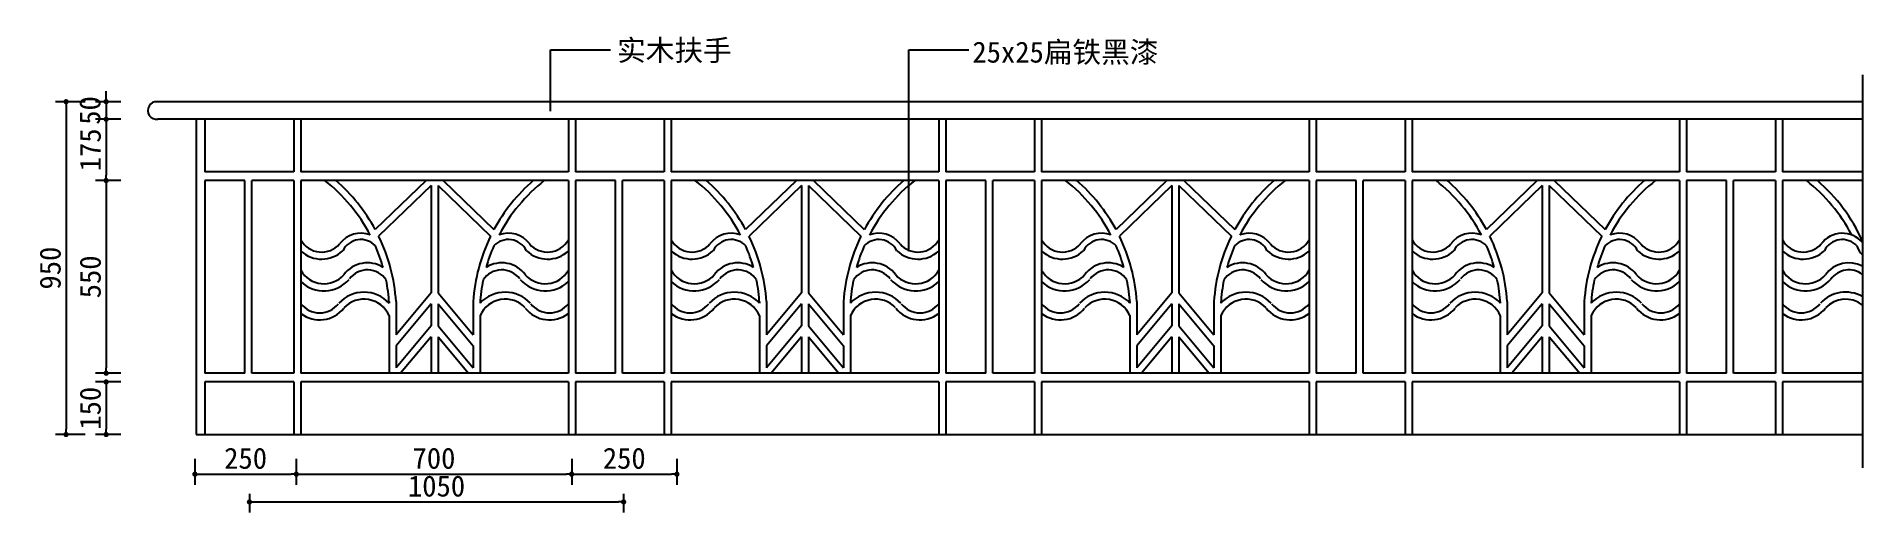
# Model space of a CAD drawing. Extents: x 47 to 5262, y 2064 to 3422.
import ezdxf

# ---------------------------------------------------------------- set-up
doc = ezdxf.new("R2010")
doc.units = 0
doc.header["$LTSCALE"] = 0.85
doc.header["$MEASUREMENT"] = 0
doc.header["$PDMODE"] = 3
doc.header["$PDSIZE"] = 15
doc.layers.get('0').update_dxf_attribs({"color": 3, "linetype": 'CONTINUOUS'})
doc.layers.get('DEFPOINTS').update_dxf_attribs({"linetype": 'CONTINUOUS'})
for name, color, linetype in [('3', 3, 'CONTINUOUS'), ('4', 4, 'CONTINUOUS'), ('7', 7, 'CONTINUOUS'), ('DIM', 3, 'CONTINUOUS'), ('TEXT', 3, 'CONTINUOUS')]:
    doc.layers.add(name, color=color, linetype=linetype)
doc.styles.add('HZ', font='')
doc.styles.get("Standard").update_dxf_attribs({"font": 'ISOCP'})
doc.styles.get('HZ').set_extended_font_data('仿宋_GB2312')
doc.dimstyles.new('ISO-25_WS', dxfattribs={"dimscale": 10, "dimtxt": 2.5, "dimasz": 2.5, "dimexe": 1.25, "dimexo": 0.625, "dimtad": 1, "dimdec": 4, "dimtxsty": 'STANDARD', "dimcen": 2.5, "dimazin": 3, "dimtfac": 1, "dimtdec": 4, "dimtmove": 0, "dimatfit": 3, "dimtolj": 1, "dimtzin": 0})

# ---------------------------------------------------------------- blocks, each defined once
blk = doc.blocks.new('_DOT')
at = {"color": 0, "linetype": 'BYBLOCK'}
blk.add_line((-0.5, 0), (-1, 0), dxfattribs=at)
at = {"color": 0, "linetype": 'BYBLOCK', "const_width": 0.5}
blk.add_lwpolyline([(-0.25, 0, 1), (0.25, 0, 1)], format="xyb", close=True, dxfattribs=at)
blk = doc.blocks.new('*D5')
at = {"color": 0, "linetype": 'BYBLOCK'}
for p, q in [((27413.1, -35581.5), (27413.1, -35655.7)), ((27702.7, -35581.5), (27702.7, -35655.7)), ((27428.1, -35625.7), (27687.7, -35625.7))]:
    blk.add_line(p, q, dxfattribs=at)
at = {"layer": 'DEFPOINTS', "color": 0, "linetype": 'BYBLOCK'}
for p in [(27413.1, -35551.5), (27702.7, -35551.5), (27702.7, -35625.7)]:
    blk.add_point(p, dxfattribs=at)
at = {"color": 0, "linetype": 'BYBLOCK', "xscale": 15, "yscale": 15, "zscale": 15, "rotation": 180}
blk.add_blockref('_DOT', (27413.1, -35625.7), dxfattribs=at)
at = {"color": 0, "linetype": 'BYBLOCK', "xscale": 15, "yscale": 15, "zscale": 15}
blk.add_blockref('_DOT', (27702.7, -35625.7), dxfattribs=at)
at = {"color": 0, "linetype": 'BYBLOCK', "insert": (27557.9, -35580.7), "char_height": 60, "attachment_point": 5, "style": 'HZ'}
blk.add_mtext('\\A1;250', dxfattribs=at)
blk = doc.blocks.new('DOT')
at = {"color": 0, "linetype": 'BYBLOCK'}
blk.add_line((-0.35, 0), (-1, 0), dxfattribs=at)
at = {"color": 0, "linetype": 'BYBLOCK', "const_width": 0.35}
blk.add_lwpolyline([(-0.175, 0, 1), (0.175, 0, 1)], format="xyb", close=True, dxfattribs=at)
blk = doc.blocks.new('*D8')
at = {"color": 0, "linetype": 'BYBLOCK'}
for p, q in [((27568.8, -35681.4), (27568.8, -35735)), ((27583.8, -35705), (28622.6, -35705)), ((28637.6, -35681.4), (28637.6, -35735))]:
    blk.add_line(p, q, dxfattribs=at)
at = {"layer": 'DEFPOINTS', "color": 0, "linetype": 'BYBLOCK'}
for p in [(27568.8, -35651.4), (28637.6, -35651.4), (28637.6, -35705)]:
    blk.add_point(p, dxfattribs=at)
at = {"color": 0, "linetype": 'BYBLOCK', "xscale": 15, "yscale": 15, "zscale": 15, "rotation": 180}
blk.add_blockref('_DOT', (27568.8, -35705), dxfattribs=at)
at = {"color": 0, "linetype": 'BYBLOCK', "xscale": 15, "yscale": 15, "zscale": 15}
blk.add_blockref('_DOT', (28637.6, -35705), dxfattribs=at)
at = {"color": 0, "linetype": 'BYBLOCK', "insert": (28103.2, -35660), "char_height": 60, "attachment_point": 5, "style": 'HZ'}
blk.add_mtext('\\A1;1050', dxfattribs=at)
blk = doc.blocks.new('*D10')
at = {"color": 0, "linetype": 'BYBLOCK'}
for p, q in [((27099.6, -34562.5), (27015.1, -34562.5)), ((27045.1, -34577.5), (27045.1, -35497.5)), ((27099.6, -35512.5), (27015.1, -35512.5))]:
    blk.add_line(p, q, dxfattribs=at)
at = {"layer": 'DEFPOINTS', "color": 0, "linetype": 'BYBLOCK'}
for p in [(27129.6, -34562.5), (27045.1, -35512.5), (27129.6, -35512.5)]:
    blk.add_point(p, dxfattribs=at)
at = {"color": 0, "linetype": 'BYBLOCK', "xscale": 15, "yscale": 15, "zscale": 15}
for p, rotation in [((27045.1, -34562.5), 90), ((27045.1, -35512.5), 270)]:
    blk.add_blockref('_DOT', p, dxfattribs=dict(at, rotation=rotation))
at = {"color": 0, "linetype": 'BYBLOCK', "insert": (27000.1, -35037.5), "char_height": 60, "attachment_point": 5, "rotation": 90, "style": 'HZ'}
blk.add_mtext('\\A1;950', dxfattribs=at)
blk = doc.blocks.new('*D7')
at = {"color": 0, "linetype": 'BYBLOCK'}
for p, q in [((27201.6, -35362.5), (27129.6, -35362.5)), ((27159.6, -35377.5), (27159.6, -35497.5)), ((27201.6, -35512.5), (27129.6, -35512.5))]:
    blk.add_line(p, q, dxfattribs=at)
at = {"layer": 'DEFPOINTS', "color": 0, "linetype": 'BYBLOCK'}
for p in [(27231.6, -35362.5), (27159.6, -35512.5), (27231.6, -35512.5)]:
    blk.add_point(p, dxfattribs=at)
at = {"color": 0, "linetype": 'BYBLOCK', "xscale": 15, "yscale": 15, "zscale": 15}
for p, rotation in [((27159.6, -35362.5), 90), ((27159.6, -35512.5), 270)]:
    blk.add_blockref('_DOT', p, dxfattribs=dict(at, rotation=rotation))
at = {"color": 0, "linetype": 'BYBLOCK', "insert": (27114.6, -35437.5), "char_height": 60, "attachment_point": 5, "rotation": 90, "style": 'HZ'}
blk.add_mtext('\\A1;150', dxfattribs=at)
blk = doc.blocks.new('*D4')
at = {"color": 0, "linetype": 'BYBLOCK'}
for p, q in [((27201.6, -34612.5), (27129.6, -34612.5)), ((27159.6, -34627.5), (27159.6, -34772.5)), ((27201.6, -34787.5), (27129.6, -34787.5))]:
    blk.add_line(p, q, dxfattribs=at)
at = {"layer": 'DEFPOINTS', "color": 0, "linetype": 'BYBLOCK'}
for p in [(27231.6, -34612.5), (27159.6, -34787.5), (27231.6, -34787.5)]:
    blk.add_point(p, dxfattribs=at)
at = {"color": 0, "linetype": 'BYBLOCK', "xscale": 15, "yscale": 15, "zscale": 15}
for p, rotation in [((27159.6, -34612.5), 90), ((27159.6, -34787.5), 270)]:
    blk.add_blockref('_DOT', p, dxfattribs=dict(at, rotation=rotation))
at = {"color": 0, "linetype": 'BYBLOCK', "insert": (27114.6, -34700), "char_height": 60, "attachment_point": 5, "rotation": 90, "style": 'HZ'}
blk.add_mtext('\\A1;175', dxfattribs=at)
blk = doc.blocks.new('*D3')
at = {"color": 0, "linetype": 'BYBLOCK'}
for p, q in [((27201.6, -34787.5), (27129.6, -34787.5)), ((27159.6, -34802.5), (27159.6, -35322.5)), ((27201.6, -35337.5), (27129.6, -35337.5))]:
    blk.add_line(p, q, dxfattribs=at)
at = {"layer": 'DEFPOINTS', "color": 0, "linetype": 'BYBLOCK'}
for p in [(27231.6, -34787.5), (27159.6, -35337.5), (27231.6, -35337.5)]:
    blk.add_point(p, dxfattribs=at)
at = {"color": 0, "linetype": 'BYBLOCK', "xscale": 15, "yscale": 15, "zscale": 15}
for p, rotation in [((27159.6, -34787.5), 90), ((27159.6, -35337.5), 270)]:
    blk.add_blockref('_DOT', p, dxfattribs=dict(at, rotation=rotation))
at = {"color": 0, "linetype": 'BYBLOCK', "insert": (27114.6, -35062.5), "char_height": 60, "attachment_point": 5, "rotation": 90, "style": 'HZ'}
blk.add_mtext('\\A1;550', dxfattribs=at)
blk = doc.blocks.new('*D2')
at = {"color": 0, "linetype": 'BYBLOCK'}
for p, q in [((27201.6, -34562.5), (27129.6, -34562.5)), ((27159.6, -34547.5), (27159.6, -34532.5)), ((27159.6, -34562.5), (27159.6, -34612.5)), ((27201.6, -34612.5), (27129.6, -34612.5)), ((27159.6, -34627.5), (27159.6, -34642.5))]:
    blk.add_line(p, q, dxfattribs=at)
at = {"layer": 'DEFPOINTS', "color": 0, "linetype": 'BYBLOCK'}
for p in [(27231.6, -34562.5), (27159.6, -34612.5), (27231.6, -34612.5)]:
    blk.add_point(p, dxfattribs=at)
at = {"color": 0, "linetype": 'BYBLOCK', "xscale": 15, "yscale": 15, "zscale": 15}
for p, rotation in [((27159.6, -34562.5), 270), ((27159.6, -34612.5), 90)]:
    blk.add_blockref('_DOT', p, dxfattribs=dict(at, rotation=rotation))
at = {"color": 0, "linetype": 'BYBLOCK', "insert": (27113.5, -34587.5), "char_height": 60, "attachment_point": 5, "rotation": 90, "style": 'HZ'}
blk.add_mtext('\\A1;50', dxfattribs=at)
blk = doc.blocks.new('*D6')
at = {"color": 0, "linetype": 'BYBLOCK'}
for p, q in [((27702.7, -35581.5), (27702.7, -35655.7)), ((28489.2, -35581.5), (28489.2, -35655.7)), ((27717.7, -35625.7), (28474.2, -35625.7))]:
    blk.add_line(p, q, dxfattribs=at)
at = {"layer": 'DEFPOINTS', "color": 0, "linetype": 'BYBLOCK'}
for p in [(27702.7, -35551.5), (28489.2, -35551.5), (28489.2, -35625.7)]:
    blk.add_point(p, dxfattribs=at)
at = {"color": 0, "linetype": 'BYBLOCK', "xscale": 15, "yscale": 15, "zscale": 15, "rotation": 180}
blk.add_blockref('_DOT', (27702.7, -35625.7), dxfattribs=at)
at = {"color": 0, "linetype": 'BYBLOCK', "xscale": 15, "yscale": 15, "zscale": 15}
blk.add_blockref('_DOT', (28489.2, -35625.7), dxfattribs=at)
at = {"color": 0, "linetype": 'BYBLOCK', "insert": (28095.9, -35580.7), "char_height": 60, "attachment_point": 5, "style": 'HZ'}
blk.add_mtext('\\A1;700', dxfattribs=at)
blk = doc.blocks.new('*D9')
at = {"color": 0, "linetype": 'BYBLOCK'}
for p, q in [((28489.2, -35581.5), (28489.2, -35655.7)), ((28789.7, -35581.5), (28789.7, -35655.7)), ((28504.2, -35625.7), (28774.7, -35625.7))]:
    blk.add_line(p, q, dxfattribs=at)
at = {"layer": 'DEFPOINTS', "color": 0, "linetype": 'BYBLOCK'}
for p in [(28489.2, -35551.5), (28789.7, -35551.5), (28789.7, -35625.7)]:
    blk.add_point(p, dxfattribs=at)
at = {"color": 0, "linetype": 'BYBLOCK', "xscale": 15, "yscale": 15, "zscale": 15, "rotation": 180}
blk.add_blockref('_DOT', (28489.2, -35625.7), dxfattribs=at)
at = {"color": 0, "linetype": 'BYBLOCK', "xscale": 15, "yscale": 15, "zscale": 15}
blk.add_blockref('_DOT', (28789.7, -35625.7), dxfattribs=at)
at = {"color": 0, "linetype": 'BYBLOCK', "insert": (28639.4, -35580.7), "char_height": 60, "attachment_point": 5, "style": 'HZ'}
blk.add_mtext('\\A1;250', dxfattribs=at)

msp = doc.modelspace()

# ---------------------------------------------------------------- linework, layer by layer
at = {"layer": '3'}
msp.add_line((5261.9, 3312.7), (5261.9, 2190.8), dxfattribs=at)
at = {"layer": '4', "color": 4}
for p, q in [((5261.9, 3236.2), (391.8, 3236.2)), ((5261.9, 3186.2), (393.2, 3186.2)), ((502.8, 3186.2), (502.8, 2286.2)), ((527.8, 3186.2), (527.8, 3036.2)), ((781.7, 3186.2), (781.7, 3036.2)), ((801.7, 3186.2), (801.7, 3036.2)), ((1565.7, 3186.2), (1565.7, 3036.2)), ((1585.7, 3186.2), (1585.7, 3036.2)), ((1839.6, 3186.2), (1839.6, 3036.2)), ((1859.6, 3186.2), (1859.6, 3036.2)), ((2623.5, 3186.2), (2623.5, 3036.2)), ((2643.5, 3186.2), (2643.5, 3036.2)), ((2897.5, 3186.2), (2897.5, 3036.2)), ((2917.5, 3186.2), (2917.5, 3036.2)), ((3681.4, 3186.2), (3681.4, 3036.2)), ((3701.4, 3186.2), (3701.4, 3036.2)), ((3955.4, 3186.2), (3955.4, 3036.2)), ((3975.4, 3186.2), (3975.4, 3036.2)), ((4739.3, 3186.2), (4739.3, 3036.2)), ((4759.3, 3186.2), (4759.3, 3036.2)), ((5013.2, 3186.2), (5013.2, 3036.2)), ((5033.2, 3186.2), (5033.2, 3036.2)), ((781.7, 3036.2), (527.8, 3036.2)), ((1565.7, 3036.2), (801.7, 3036.2)), ((1839.6, 3036.2), (1585.7, 3036.2)), ((2623.5, 3036.2), (1859.6, 3036.2)), ((2897.5, 3036.2), (2643.5, 3036.2)), ((3681.4, 3036.2), (2917.5, 3036.2)), ((3955.4, 3036.2), (3701.4, 3036.2)), ((4739.3, 3036.2), (3975.4, 3036.2)), ((5013.2, 3036.2), (4759.3, 3036.2)), ((5261.9, 3036.2), (5033.2, 3036.2)), ((527.8, 3011.2), (527.8, 2461.2)), ((642, 3011.2), (527.8, 3011.2)), ((642, 2461.2), (642, 3011.2)), ((781.7, 3011.2), (662, 3011.2)), ((662, 2461.2), (662, 3011.2)), ((781.7, 3011.2), (781.7, 2461.2)), ((1565.7, 3011.2), (801.7, 3011.2)), ((801.7, 3011.2), (801.7, 2461.2)), ((1565.7, 3011.2), (1565.7, 2461.2)), ((1585.7, 3011.2), (1585.7, 2461.2)), ((1699.9, 3011.2), (1585.7, 3011.2)), ((1699.9, 2461.2), (1699.9, 3011.2)), ((1839.6, 3011.2), (1719.9, 3011.2)), ((1719.9, 2461.2), (1719.9, 3011.2)), ((1839.6, 3011.2), (1839.6, 2461.2)), ((2623.5, 3011.2), (1859.6, 3011.2)), ((1859.6, 3011.2), (1859.6, 2461.2)), ((2623.5, 3011.2), (2623.5, 2461.2)), ((2757.7, 3011.2), (2643.5, 3011.2)), ((2643.5, 3011.2), (2643.5, 2461.2)), ((2757.7, 2461.2), (2757.7, 3011.2)), ((2777.7, 2461.2), (2777.7, 3011.2)), ((2897.5, 3011.2), (2777.7, 3011.2)), ((2897.5, 3011.2), (2897.5, 2461.2)), ((3681.4, 3011.2), (2917.5, 3011.2)), ((2917.5, 3011.2), (2917.5, 2461.2)), ((3681.4, 3011.2), (3681.4, 2461.2)), ((3815.6, 3011.2), (3701.4, 3011.2)), ((3701.4, 3011.2), (3701.4, 2461.2)), ((3815.6, 2461.2), (3815.6, 3011.2)), ((3835.6, 2461.2), (3835.6, 3011.2)), ((3955.4, 3011.2), (3835.6, 3011.2)), ((3955.4, 3011.2), (3955.4, 2461.2)), ((4739.3, 3011.2), (3975.4, 3011.2)), ((3975.4, 3011.2), (3975.4, 2461.2)), ((4739.3, 3011.2), (4739.3, 2461.2)), ((4759.3, 3011.2), (4759.3, 2461.2)), ((4873.5, 3011.2), (4759.3, 3011.2)), ((4873.5, 2461.2), (4873.5, 3011.2)), ((4893.5, 2461.2), (4893.5, 3011.2)), ((5013.2, 3011.2), (4893.5, 3011.2)), ((5013.2, 3011.2), (5013.2, 2461.2)), ((5261.9, 3011.2), (5033.2, 3011.2)), ((5033.2, 3011.2), (5033.2, 2461.2)), ((642, 2461.2), (527.8, 2461.2)), ((781.7, 2461.2), (662, 2461.2)), ((1565.7, 2461.2), (801.7, 2461.2)), ((1699.9, 2461.2), (1585.7, 2461.2)), ((1839.6, 2461.2), (1719.9, 2461.2)), ((2623.5, 2461.2), (1859.6, 2461.2)), ((2757.7, 2461.2), (2643.5, 2461.2)), ((2897.5, 2461.2), (2777.7, 2461.2)), ((3681.4, 2461.2), (2917.5, 2461.2)), ((3815.6, 2461.2), (3701.4, 2461.2)), ((3955.4, 2461.2), (3835.6, 2461.2)), ((4739.3, 2461.2), (3975.4, 2461.2)), ((4873.5, 2461.2), (4759.3, 2461.2)), ((5013.2, 2461.2), (4893.5, 2461.2)), ((5261.9, 2461.2), (5033.2, 2461.2)), ((781.7, 2436.2), (527.8, 2436.2)), ((527.8, 2436.2), (527.8, 2286.2)), ((781.7, 2436.2), (781.7, 2286.2)), ((1565.7, 2436.2), (801.7, 2436.2)), ((801.7, 2436.2), (801.7, 2286.2)), ((1565.7, 2436.2), (1565.7, 2286.2)), ((1839.6, 2436.2), (1585.7, 2436.2)), ((1585.7, 2436.2), (1585.7, 2286.2)), ((1839.6, 2436.2), (1839.6, 2286.2)), ((2623.5, 2436.2), (1859.6, 2436.2)), ((1859.6, 2436.2), (1859.6, 2286.2)), ((2623.5, 2436.2), (2623.5, 2286.2)), ((2897.5, 2436.2), (2643.5, 2436.2)), ((2643.5, 2436.2), (2643.5, 2286.2)), ((2897.5, 2436.2), (2897.5, 2286.2)), ((3681.4, 2436.2), (2917.5, 2436.2)), ((2917.5, 2436.2), (2917.5, 2286.2)), ((3681.4, 2436.2), (3681.4, 2286.2)), ((3955.4, 2436.2), (3701.4, 2436.2)), ((3701.4, 2436.2), (3701.4, 2286.2)), ((3955.4, 2436.2), (3955.4, 2286.2)), ((4739.3, 2436.2), (3975.4, 2436.2)), ((3975.4, 2436.2), (3975.4, 2286.2)), ((4739.3, 2436.2), (4739.3, 2286.2)), ((4759.3, 2436.2), (4759.3, 2286.2)), ((5013.2, 2436.2), (4759.3, 2436.2)), ((5013.2, 2436.2), (5013.2, 2286.2)), ((5261.9, 2436.2), (5033.2, 2436.2)), ((5033.2, 2436.2), (5033.2, 2286.2)), ((502.8, 2286.2), (5261.9, 2286.2))]:
    msp.add_line(p, q, dxfattribs=at)
msp.add_arc((389.7, 3211.1), 25.2, 85.2186, 278.0119, dxfattribs=at)
at = {"layer": '7'}
for p, q in [((1159.3, 3011.2), (1014.2, 2871.1)), ((1173.7, 2997.3), (1023.8, 2852.5)), ((1173.7, 2997.3), (1173.7, 2690.5)), ((1193.7, 2997.3), (1193.7, 2690.5)), ((1193.7, 2997.3), (1343.6, 2852.5)), ((1208.1, 3011.2), (1353.2, 2871.1)), ((2217.2, 3011.2), (2072.1, 2871.1)), ((2231.6, 2997.3), (2081.7, 2852.5)), ((2231.6, 2997.3), (2231.6, 2690.5)), ((2251.6, 2997.3), (2401.5, 2852.5)), ((2251.6, 2997.3), (2251.6, 2690.5)), ((2266, 3011.2), (2411, 2871.1)), ((3275, 3011.2), (3130, 2871.1)), ((3289.4, 2997.3), (3139.5, 2852.5)), ((3289.4, 2997.3), (3289.4, 2690.5)), ((3309.4, 2997.3), (3459.4, 2852.5)), ((3309.4, 2997.3), (3309.4, 2690.5)), ((3323.8, 3011.2), (3468.9, 2871.1)), ((4332.9, 3011.2), (4187.8, 2871.1)), ((4347.3, 2997.3), (4197.4, 2852.5)), ((4347.3, 2997.3), (4347.3, 2690.5)), ((4367.3, 2997.3), (4517.2, 2852.5)), ((4367.3, 2997.3), (4367.3, 2690.5)), ((4381.7, 3011.2), (4526.8, 2871.1)), ((1053.7, 2665.6), (1053.7, 2661.5)), ((1173.7, 2690.5), (1073.7, 2570.5)), ((1073.7, 2665.6), (1073.7, 2570.5)), ((1193.7, 2690.5), (1293.7, 2570.5)), ((1293.7, 2665.6), (1293.7, 2570.5)), ((1313.7, 2665.6), (1313.7, 2661.5)), ((2111.6, 2665.6), (2111.6, 2661.5)), ((2231.6, 2690.5), (2131.6, 2570.5)), ((2131.6, 2665.6), (2131.6, 2570.5)), ((2251.6, 2690.5), (2351.6, 2570.5)), ((2351.6, 2665.6), (2351.6, 2570.5)), ((2371.6, 2665.6), (2371.6, 2661.5)), ((3169.4, 2665.6), (3169.4, 2661.5)), ((3289.4, 2690.5), (3189.4, 2570.5)), ((3189.4, 2665.6), (3189.4, 2570.5)), ((3309.4, 2690.5), (3409.4, 2570.5)), ((3409.4, 2665.6), (3409.4, 2570.5)), ((3429.4, 2665.6), (3429.4, 2661.5)), ((4227.3, 2665.6), (4227.3, 2661.5)), ((4347.3, 2690.5), (4247.3, 2570.5)), ((4247.3, 2665.6), (4247.3, 2570.5)), ((4367.3, 2690.5), (4467.3, 2570.5)), ((4467.3, 2665.6), (4467.3, 2570.5)), ((4487.3, 2665.6), (4487.3, 2661.5)), ((1053.7, 2625.7), (1053.7, 2461.2)), ((1173.7, 2659.3), (1073.7, 2539.3)), ((1173.7, 2659.3), (1173.7, 2596.8)), ((1193.7, 2659.3), (1193.7, 2596.8)), ((1193.7, 2659.3), (1293.7, 2539.3)), ((1313.7, 2625.7), (1313.7, 2461.2)), ((2111.6, 2625.7), (2111.6, 2461.2)), ((2231.6, 2659.3), (2131.6, 2539.3)), ((2231.6, 2659.3), (2231.6, 2596.8)), ((2251.6, 2659.3), (2251.6, 2596.8)), ((2251.6, 2659.3), (2351.6, 2539.3)), ((2371.6, 2625.7), (2371.6, 2461.2)), ((3169.4, 2625.7), (3169.4, 2461.2)), ((3289.4, 2659.3), (3189.4, 2539.3)), ((3289.4, 2659.3), (3289.4, 2596.8)), ((3309.4, 2659.3), (3409.4, 2539.3)), ((3309.4, 2659.3), (3309.4, 2596.8)), ((3429.4, 2625.7), (3429.4, 2461.2)), ((4227.3, 2625.7), (4227.3, 2461.2)), ((4347.3, 2659.3), (4247.3, 2539.3)), ((4347.3, 2659.3), (4347.3, 2596.8)), ((4367.3, 2659.3), (4467.3, 2539.3)), ((4367.3, 2659.3), (4367.3, 2596.8)), ((4487.3, 2625.7), (4487.3, 2461.2)), ((1173.7, 2596.8), (1073.7, 2476.8)), ((1173.7, 2565.5), (1086.7, 2461.2)), ((1173.7, 2565.5), (1173.7, 2461.2)), ((1193.7, 2596.8), (1293.7, 2476.8)), ((1193.7, 2565.5), (1193.7, 2461.2)), ((1193.7, 2565.5), (1280.7, 2461.2)), ((2231.6, 2596.8), (2131.6, 2476.8)), ((2231.6, 2565.5), (2144.6, 2461.2)), ((2231.6, 2565.5), (2231.6, 2461.2)), ((2251.6, 2596.8), (2351.6, 2476.8)), ((2251.6, 2565.5), (2251.6, 2461.2)), ((2251.6, 2565.5), (2338.6, 2461.2)), ((3289.4, 2596.8), (3189.4, 2476.8)), ((3289.4, 2565.5), (3202.5, 2461.2)), ((3289.4, 2565.5), (3289.4, 2461.2)), ((3309.4, 2596.8), (3409.4, 2476.8)), ((3309.4, 2565.5), (3396.4, 2461.2)), ((3309.4, 2565.5), (3309.4, 2461.2)), ((4347.3, 2596.8), (4247.3, 2476.8)), ((4347.3, 2565.5), (4260.3, 2461.2)), ((4347.3, 2565.5), (4347.3, 2461.2)), ((4367.3, 2596.8), (4467.3, 2476.8)), ((4367.3, 2565.5), (4454.3, 2461.2)), ((4367.3, 2565.5), (4367.3, 2461.2)), ((1073.7, 2539.3), (1073.7, 2476.8)), ((1293.7, 2539.3), (1293.7, 2476.8)), ((2131.6, 2539.3), (2131.6, 2476.8)), ((2351.6, 2539.3), (2351.6, 2476.8)), ((3189.4, 2539.3), (3189.4, 2476.8)), ((3409.4, 2539.3), (3409.4, 2476.8)), ((4247.3, 2539.3), (4247.3, 2476.8)), ((4467.3, 2539.3), (4467.3, 2476.8))]:
    msp.add_line(p, q, dxfattribs=at)
for points in [[(1053.9, 2661.2, 0.435855), (910.1, 2661, 0.435855)], [(1053.7, 2625.7, 0.540125), (924.7, 2647.4, 0.540125)], [(2111.8, 2661.2, 0.435855), (1967.9, 2661, 0.435855)], [(2111.6, 2625.7, 0.540125), (1982.6, 2647.4, 0.540125)], [(3169.7, 2661.2, 0.435855), (3025.8, 2661, 0.435855)], [(3169.4, 2625.7, 0.540125), (3040.5, 2647.4, 0.540125)], [(4227.6, 2661.2, 0.435855), (4083.7, 2661, 0.435855)], [(4227.3, 2625.7, 0.540125), (4098.4, 2647.4, 0.540125)], [(5261.9, 2679.8, 0.347432), (5141.6, 2661)], [(5261.9, 2655.8, 0.3905), (5156.2, 2647.4)]]:
    msp.add_lwpolyline(points, format="xyb", dxfattribs=at)
for centre, radius, start, end in [((573.3, 2632.1), 481.5, 27.6638, 51.9144), ((573.3, 2632.1), 501.5, 28.4544, 49.0869), ((1794.1, 2632.1), 501.5, 130.9131, 151.5456), ((1794.1, 2632.1), 481.5, 128.0856, 152.3362), ((1631.1, 2632.1), 481.5, 27.6638, 51.9144), ((1631.1, 2632.1), 501.5, 28.4544, 49.0869), ((2852, 2632.1), 501.5, 130.9131, 151.5456), ((2852, 2632.1), 481.5, 128.0856, 152.3362), ((2689, 2632.1), 481.5, 27.6638, 51.9144), ((2689, 2632.1), 501.5, 28.4544, 49.0869), ((3909.9, 2632.1), 501.5, 130.9131, 151.5456), ((3909.9, 2632.1), 481.5, 128.0856, 152.3362), ((3746.9, 2632.1), 481.5, 27.6638, 51.9144), ((3746.9, 2632.1), 501.5, 28.4544, 49.0869), ((4967.7, 2632.1), 501.5, 130.9131, 151.5456), ((4967.7, 2632.1), 481.5, 128.0856, 152.3362), ((4804.8, 2632.1), 481.5, 27.6638, 51.9144), ((4804.8, 2632.1), 501.5, 24.297, 49.0869), ((861.1, 2874.9), 68, 209.2082, 318.8575), ((972.9, 2785.2), 75.5, 69.1355, 143.5659), ((972.9, 2785.2), 57.5, 43.4038, 153.3647), ((573.3, 2632.1), 481.5, 15.7981, 23.5678), ((573.3, 2632.1), 501.5, 3.8274, 26.0685), ((1794.1, 2632.1), 501.5, 153.9315, 176.1726), ((1794.1, 2632.1), 481.5, 156.4322, 164.2019), ((1394.5, 2785.2), 57.5, 26.6353, 136.5962), ((1394.5, 2785.2), 75.5, 36.4341, 110.8645), ((1506.3, 2874.9), 68, 221.1425, 330.7918), ((1919, 2874.9), 68, 209.2082, 318.8575), ((2030.8, 2785.2), 75.5, 69.1355, 143.5659), ((2030.8, 2785.2), 57.5, 43.4038, 153.3647), ((1631.1, 2632.1), 481.5, 15.7981, 23.5678), ((1631.1, 2632.1), 501.5, 3.8274, 26.0685), ((2852, 2632.1), 501.5, 153.9315, 176.1726), ((2852, 2632.1), 481.5, 156.4322, 164.2019), ((2452.4, 2785.2), 57.5, 26.6353, 136.5962), ((2452.4, 2785.2), 75.5, 36.4341, 110.8645), ((2564.2, 2874.9), 68, 221.1425, 330.7918), ((2976.8, 2874.9), 68, 209.2082, 318.8575), ((3088.6, 2785.2), 75.5, 69.1355, 143.5659), ((3088.6, 2785.2), 57.5, 43.4038, 153.3647), ((2689, 2632.1), 481.5, 15.7981, 23.5678), ((2689, 2632.1), 501.5, 3.8274, 26.0685), ((3909.9, 2632.1), 501.5, 153.9315, 176.1726), ((3909.9, 2632.1), 481.5, 156.4322, 164.2019), ((3510.3, 2785.2), 57.5, 26.6353, 136.5962), ((3510.3, 2785.2), 75.5, 36.4341, 110.8645), ((3622.1, 2874.9), 68, 221.1425, 330.7918), ((4034.7, 2874.9), 68, 209.2082, 318.8575), ((4146.5, 2785.2), 75.5, 69.1355, 143.5659), ((4146.5, 2785.2), 57.5, 43.4038, 153.3647), ((3746.9, 2632.1), 481.5, 15.7981, 23.5678), ((3746.9, 2632.1), 501.5, 3.8274, 26.0685), ((4967.7, 2632.1), 501.5, 153.9315, 176.1726), ((4967.7, 2632.1), 481.5, 156.4322, 164.2019), ((4568.1, 2785.2), 57.5, 26.6353, 136.5962), ((4568.1, 2785.2), 75.5, 36.4341, 110.8645), ((4679.9, 2874.9), 68, 221.1425, 330.7918), ((5092.6, 2874.9), 68, 209.2082, 318.8575), ((5204.4, 2785.2), 75.5, 40.374, 143.5659), ((5204.4, 2785.2), 57.5, 43.4038, 153.3647), ((5298.8, 2839.2), 54.6, 195.4558, 227.4894), ((861.1, 2874.9), 88, 227.5872, 313.3542), ((991.9, 2692.3), 83.9, 57.7737, 143.5659), ((1375.5, 2692.3), 83.9, 36.4341, 122.2263), ((1506.3, 2874.9), 88, 226.6458, 312.4128), ((1919, 2874.9), 88, 227.5872, 313.3542), ((2049.8, 2692.3), 83.9, 57.7737, 143.5659), ((2433.4, 2692.3), 83.9, 36.4341, 122.2263), ((2564.2, 2874.9), 88, 226.6458, 312.4128), ((2976.8, 2874.9), 88, 227.5872, 313.3542), ((3107.6, 2692.3), 83.9, 57.7737, 143.5659), ((3491.2, 2692.3), 83.9, 36.4341, 122.2263), ((3622.1, 2874.9), 88, 226.6458, 312.4128), ((4034.7, 2874.9), 88, 227.5872, 313.3542), ((4165.5, 2692.3), 83.9, 57.7737, 143.5659), ((4549.1, 2692.3), 83.9, 36.4341, 122.2263), ((4679.9, 2874.9), 88, 226.6458, 312.4128), ((5092.6, 2874.9), 88, 227.5872, 313.3542), ((5223.4, 2692.3), 83.9, 62.6823, 143.5659), ((867.7, 2792), 75.6, 209.2082, 318.8575), ((867.7, 2792), 95.6, 226.3578, 318.8575), ((991.9, 2692.3), 63.9, 33.2455, 143.5659), ((573.3, 2632.1), 481.5, 3.4601, 11.398), ((1794.1, 2632.1), 481.5, 168.602, 176.5399), ((1375.5, 2692.3), 63.9, 36.4341, 146.7545), ((1499.7, 2792), 95.6, 221.1425, 313.6422), ((1499.7, 2792), 75.6, 221.1425, 330.7918), ((1925.6, 2792), 75.6, 209.2082, 318.8575), ((1925.6, 2792), 95.6, 226.3578, 318.8575), ((2049.8, 2692.3), 63.9, 33.2455, 143.5659), ((1631.1, 2632.1), 481.5, 3.4601, 11.398), ((2852, 2632.1), 481.5, 168.602, 176.5399), ((2433.4, 2692.3), 63.9, 36.4341, 146.7545), ((2557.6, 2792), 95.6, 221.1425, 313.6422), ((2557.6, 2792), 75.6, 221.1425, 330.7918), ((2983.4, 2792), 75.6, 209.2082, 318.8575), ((2983.4, 2792), 95.6, 226.3578, 318.8575), ((3107.6, 2692.3), 63.9, 33.2455, 143.5659), ((2689, 2632.1), 481.5, 3.4601, 11.398), ((3909.9, 2632.1), 481.5, 168.602, 176.5399), ((3491.2, 2692.3), 63.9, 36.4341, 146.7545), ((3615.5, 2792), 95.6, 221.1425, 313.6422), ((3615.5, 2792), 75.6, 221.1425, 330.7918), ((4041.3, 2792), 75.6, 209.2082, 318.8575), ((4041.3, 2792), 95.6, 226.3578, 318.8575), ((4165.5, 2692.3), 63.9, 33.2455, 143.5659), ((3746.9, 2632.1), 481.5, 3.4601, 11.398), ((4967.7, 2632.1), 481.5, 168.602, 176.5399), ((4549.1, 2692.3), 63.9, 36.4341, 146.7545), ((4673.3, 2792), 95.6, 221.1425, 313.6422), ((4673.3, 2792), 75.6, 221.1425, 330.7918), ((5099.2, 2792), 75.6, 209.2082, 318.8575), ((5099.2, 2792), 95.6, 226.3578, 319.3693), ((5223.4, 2692.3), 63.9, 52.942, 144.0404), ((1385.3, 2594.3), 98.2, 42.8384, 137.0394), ((1385.3, 2594.3), 78.2, 42.8384, 156.3368), ((2443.2, 2594.3), 98.2, 42.8384, 137.0394), ((2443.2, 2594.3), 78.2, 42.8384, 156.3368), ((3501.1, 2594.3), 98.2, 42.8384, 137.0394), ((3501.1, 2594.3), 78.2, 42.8384, 156.3368), ((4558.9, 2594.3), 98.2, 42.8384, 137.0394), ((4558.9, 2594.3), 78.2, 42.8384, 156.3368), ((855.3, 2701.3), 67.9, 217.9346, 322.0654), ((855.3, 2701.3), 87.9, 232.4681, 322.0654), ((1512.1, 2701.3), 87.9, 217.9346, 307.5319), ((1512.1, 2701.3), 67.9, 217.9346, 322.0654), ((1913.1, 2701.3), 67.9, 217.9346, 322.0654), ((1913.1, 2701.3), 87.9, 232.4681, 322.0654), ((2570, 2701.3), 87.9, 217.9346, 307.5319), ((2570, 2701.3), 67.9, 217.9346, 322.0654), ((2971, 2701.3), 67.9, 217.9346, 322.0654), ((2971, 2701.3), 87.9, 232.4681, 322.0654), ((3627.9, 2701.3), 87.9, 217.9346, 307.5319), ((3627.9, 2701.3), 67.9, 217.9346, 322.0654), ((4028.9, 2701.3), 67.9, 217.9346, 322.0654), ((4028.9, 2701.3), 87.9, 232.4681, 322.0654), ((4685.7, 2701.3), 87.9, 217.9346, 307.5319), ((4685.7, 2701.3), 67.9, 217.9346, 322.0654), ((5086.8, 2701.3), 67.9, 217.9346, 322.0654), ((5086.8, 2701.3), 87.9, 232.4681, 322.0654)]:
    msp.add_arc(centre, radius, start, end, dxfattribs=at)

# ---------------------------------------------------------------- texts
at = {"layer": 'TEXT', "color": 3, "style": 'HZ'}
for s, p in [('实木扶手', (1704.9, 3352.9)), ('25x25扁铁黑漆', (2719.7, 3347.8))]:
    msp.add_text(s, height=60, dxfattribs=at).set_placement(p)

# ---------------------------------------------------------------- dimensions: what is measured, and where the dimension line sits
at = {"layer": 'DIM'}
for base, p1, p2, picture, middle in [((131.1, 2286.2), (215.6, 3236.2), (215.6, 2286.2), '*D10', (86.1, 2761.2)), ((245.6, 3011.2), (317.6, 3186.2), (317.6, 3011.2), '*D4', (200.6, 3098.7)), ((245.6, 2461.2), (317.6, 3011.2), (317.6, 2461.2), '*D3', (200.6, 2736.2)), ((245.6, 2286.2), (317.6, 2436.2), (317.6, 2286.2), '*D7', (200.6, 2361.2))]:
    dim = msp.add_linear_dim(base=base, p1=p1, p2=p2, angle=90, dimstyle='ISO-25_WS', override={"dimscale": 30, "dimtxt": 2, "dimasz": 0.5, "dimexe": 1, "dimexo": 1, "dimgap": 0.5, "dimdec": 0, "dimzin": 0, "dimtxsty": 'HZ', "dimblk": 'DOT', "dimblk1": 'DOT', "dimblk2": 'DOT', "dimsah": 1, "dimcen": 0, "dimtfac": 0.5, "dimtdec": 0, "dimtix": 1, "dimtofl": 0}, dxfattribs=at)
    dim.commit()
    dim.dimension.update_dxf_attribs({"geometry": picture, "text_midpoint": middle, "insert": (-26914, 37798.7)})
dim = msp.add_linear_dim(base=(245.6, 3186.2), p1=(317.6, 3236.2), p2=(317.6, 3186.2), angle=90, dimstyle='ISO-25_WS', override={"dimscale": 30, "dimtxt": 2, "dimasz": 0.5, "dimexe": 1, "dimexo": 1, "dimgap": 0.5, "dimdec": 0, "dimzin": 0, "dimtxsty": 'HZ', "dimblk": 'DOT', "dimblk1": 'DOT', "dimblk2": 'DOT', "dimsah": 1, "dimcen": 0, "dimtfac": 0.5, "dimtdec": 0, "dimtix": 1, "dimtofl": 0}, dxfattribs=at)
dim.commit()
dim.dimension.update_dxf_attribs({"geometry": '*D2', "text_midpoint": (199.5, 3211.2), "dimtype": 128, "insert": (-26914, 37798.7)})
for base, p1, p2, text, picture, middle in [((788.7, 2173), (499.1, 2247.2), (788.7, 2247.2), '250', '*D5', (643.9, 2218)), ((1575.2, 2173), (788.7, 2247.2), (1575.2, 2247.2), '700', '*D6', (1181.9, 2218)), ((1875.7, 2173), (1575.2, 2247.2), (1875.7, 2247.2), '250', '*D9', (1725.4, 2218)), ((1723.6, 2093.7), (654.8, 2147.3), (1723.6, 2147.3), '1050', '*D8', (1189.2, 2138.7))]:
    dim = msp.add_linear_dim(base=base, p1=p1, p2=p2, text=text, dimstyle='ISO-25_WS', override={"dimscale": 30, "dimtxt": 2, "dimasz": 0.5, "dimexe": 1, "dimexo": 1, "dimgap": 0.5, "dimdec": 0, "dimzin": 0, "dimtxsty": 'HZ', "dimblk": 'DOT', "dimblk1": 'DOT', "dimblk2": 'DOT', "dimsah": 1, "dimcen": 0, "dimtfac": 0.5, "dimtdec": 0, "dimtix": 1, "dimtofl": 0}, dxfattribs=at)
    dim.commit()
    dim.dimension.update_dxf_attribs({"geometry": picture, "text_midpoint": middle, "insert": (-26914, 37798.7)})

# ---------------------------------------------------------------- leaders
at = {"layer": 'DIM', "color": 3}
for points in [[(1514.6, 3208.9), (1514.6, 3384.4), (1686, 3384.4)], [(2538.5, 2809.4), (2538.5, 3384.4), (2709.8, 3384.4)]]:
    msp.add_leader(points, dimstyle='ISO-25_WS', override={"dimscale": 30, "dimtxt": 2, "dimasz": 0.5, "dimexe": 1, "dimexo": 1, "dimgap": 0.5, "dimdec": 0, "dimzin": 0, "dimtxsty": 'HZ', "dimcen": 0, "dimtfac": 0.5, "dimtdec": 0, "dimtix": 1, "dimtofl": 0}, dxfattribs=at)

doc.saveas('drawing.dxf')
